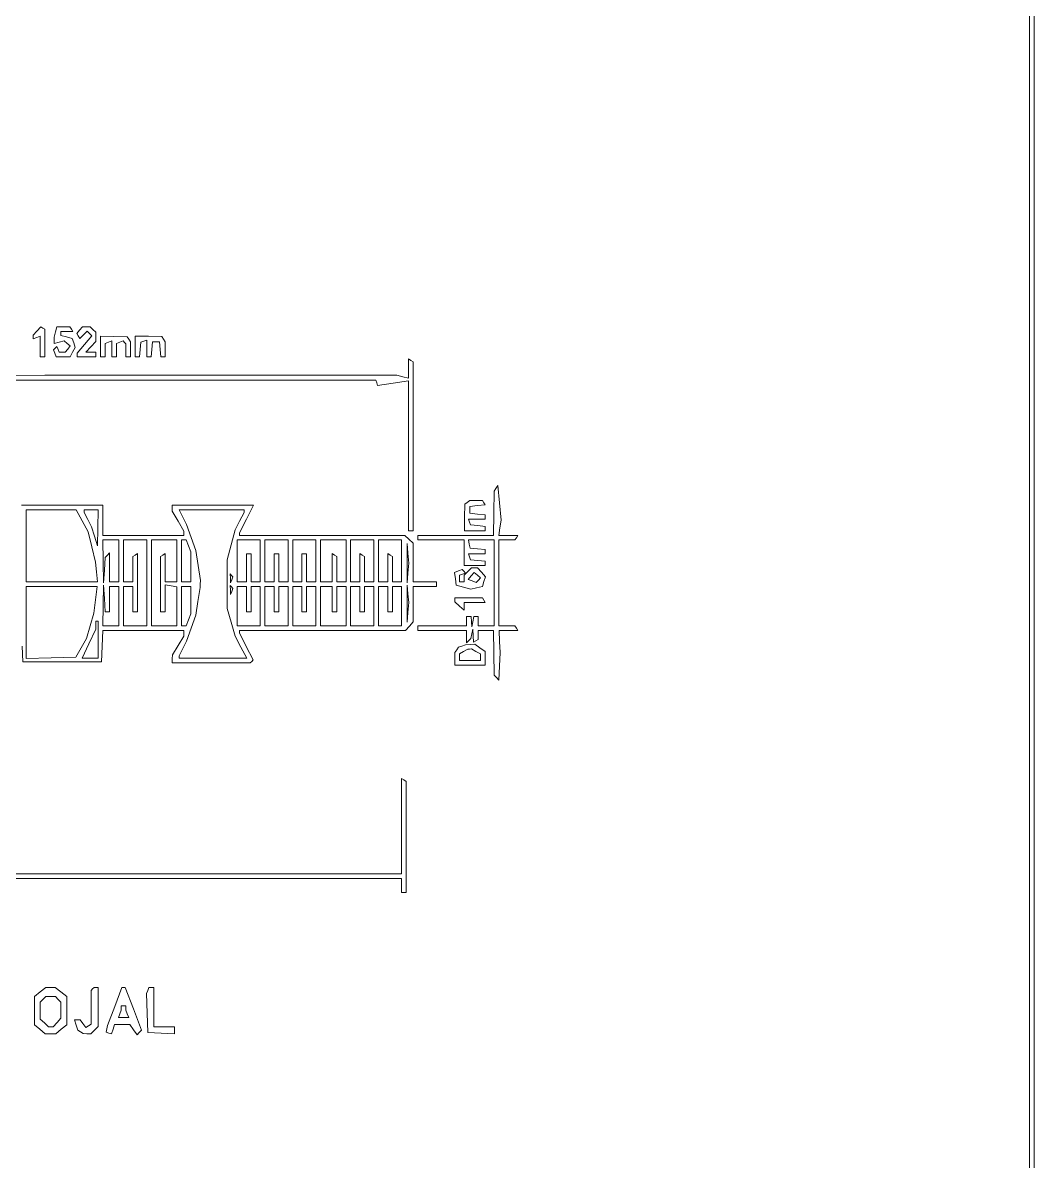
# Paper-space layout 'AN-15-DGE-071' of a CAD drawing. Header units: metres, sheet in millimetres. Extents: x 12 to 192, y 4 to 291.
# Drawn here: x 136.7 to 192.3, y 118.5 to 181 of the extents above; entities that cross this region are included whole.
import ezdxf

# ---------------------------------------------------------------- set-up
doc = ezdxf.new("R2010")
doc.units = ezdxf.units.M
doc.layers.add('DGE_CONTORNOS', color=7, linetype='Continuous', lineweight=0)
doc.layers.add('DGE_DATOS', color=7, linetype='Continuous', lineweight=0)

# ---------------------------------------------------------------- blocks, each defined once
blk = doc.blocks.new('LP_REF_DGE_MT_071')
at = {"layer": 'DGE_CONTORNOS'}
for points in [[(29.13, 147.423), (29.13, 25.244), (110.711, 25.244), (192.292, 25.244), (192.292, 147.423), (192.292, 269.602), (110.711, 269.602), (29.13, 269.602)], [(192.037, 163.777), (192.037, 58.207), (117.329, 58.207), (42.621, 58.207), (42.621, 163.777), (42.621, 269.347), (117.329, 269.347), (192.037, 269.347)], [(137.519, 164.114), (137.311, 163.884), (137.311, 163.785), (137.311, 163.686), (137.502, 163.76), (137.693, 163.833), (137.693, 163.264), (137.693, 162.695), (137.82, 162.695), (137.947, 162.695), (137.947, 163.452), (137.947, 164.208), (137.837, 164.276), (137.727, 164.344)], [(138.536, 164.064), (138.46, 163.777), (138.458, 163.603), (138.456, 163.429), (138.736, 163.503), (139.016, 163.576), (139.183, 163.437), (139.35, 163.298), (139.206, 163.124), (139.061, 162.95), (138.897, 162.95), (138.732, 162.95), (138.675, 163.109), (138.618, 163.268), (138.521, 163.178), (138.425, 163.088), (138.5, 162.892), (138.575, 162.695), (138.957, 162.695), (139.338, 162.695), (139.477, 162.955), (139.616, 163.214), (139.537, 163.464), (139.457, 163.713), (139.148, 163.791), (138.838, 163.868), (138.838, 163.982), (138.838, 164.095), (139.164, 164.095), (139.489, 164.095), (139.411, 164.223), (139.332, 164.35), (138.973, 164.35), (138.613, 164.35)], [(139.861, 164.165), (139.707, 163.979), (139.79, 163.845), (139.872, 163.712), (140.072, 163.912), (140.272, 164.112), (140.399, 163.985), (140.526, 163.859), (140.127, 163.375), (139.729, 162.892), (139.729, 162.794), (139.729, 162.695), (140.238, 162.695), (140.747, 162.695), (140.747, 162.823), (140.747, 162.95), (140.47, 162.95), (140.194, 162.95), (140.47, 163.245), (140.747, 163.539), (140.747, 163.792), (140.747, 164.044), (140.594, 164.197), (140.442, 164.35), (140.228, 164.35), (140.015, 164.35)], [(141.002, 163.264), (141.002, 162.695), (141.129, 162.695), (141.256, 162.695), (141.256, 163.064), (141.256, 163.432), (141.447, 163.505), (141.638, 163.578), (141.638, 163.137), (141.638, 162.695), (141.765, 162.695), (141.892, 162.695), (141.892, 163.064), (141.892, 163.432), (142.071, 163.5), (142.249, 163.569), (142.325, 163.493), (142.402, 163.417), (142.402, 163.056), (142.402, 162.695), (142.529, 162.695), (142.656, 162.695), (142.654, 163.109), (142.652, 163.523), (142.559, 163.661), (142.465, 163.799), (141.733, 163.816), (141.002, 163.833)], [(142.911, 163.263), (142.911, 162.695), (143.03, 162.695), (143.149, 162.695), (143.189, 163.099), (143.229, 163.503), (143.388, 163.555), (143.547, 163.608), (143.547, 163.151), (143.547, 162.695), (143.666, 162.695), (143.785, 162.695), (143.825, 163.109), (143.865, 163.523), (144.056, 163.523), (144.247, 163.523), (144.287, 163.109), (144.327, 162.695), (144.446, 162.695), (144.565, 162.695), (144.563, 163.109), (144.561, 163.523), (144.468, 163.669), (144.374, 163.814), (143.642, 163.823), (142.911, 163.831)], [(162.725, 155.473), (162.623, 155.314), (162.603, 154.105), (162.584, 152.896), (160.511, 152.896), (158.438, 152.896), (158.438, 152.768), (158.438, 152.641), (159.71, 152.641), (160.983, 152.641), (160.983, 151.941), (160.983, 151.241), (161.556, 151.241), (162.129, 151.241), (162.129, 151.36), (162.129, 151.48), (161.725, 151.519), (161.321, 151.559), (161.269, 151.718), (161.216, 151.878), (161.673, 151.878), (162.129, 151.878), (162.129, 151.997), (162.129, 152.116), (161.716, 152.156), (161.303, 152.196), (161.261, 152.418), (161.219, 152.641), (161.928, 152.641), (162.638, 152.641), (162.638, 150.287), (162.638, 147.932), (162.192, 147.932), (161.747, 147.932), (161.747, 148.187), (161.747, 148.441), (161.628, 148.441), (161.51, 148.441), (161.455, 148.155), (161.4, 147.869), (161.382, 148.155), (161.365, 148.441), (161.238, 148.441), (161.11, 148.441), (161.11, 148.187), (161.11, 147.932), (159.774, 147.932), (158.438, 147.932), (158.438, 147.805), (158.438, 147.678), (159.774, 147.678), (161.11, 147.678), (161.11, 147.334), (161.11, 146.99), (161.225, 147.111), (161.34, 147.232), (161.401, 147.487), (161.463, 147.741), (161.477, 147.384), (161.492, 147.026), (161.619, 147.105), (161.747, 147.184), (161.747, 147.431), (161.747, 147.678), (162.172, 147.678), (162.597, 147.678), (162.609, 146.451), (162.622, 145.225), (162.757, 145.089), (162.892, 144.954), (162.921, 145.711), (162.95, 146.469), (162.925, 147.073), (162.9, 147.678), (163.413, 147.678), (163.925, 147.678), (163.847, 147.805), (163.768, 147.932), (163.33, 147.932), (162.892, 147.932), (162.892, 150.287), (162.892, 152.641), (163.33, 152.641), (163.768, 152.641), (163.847, 152.768), (163.925, 152.896), (163.403, 152.896), (162.881, 152.896), (162.949, 153.309), (163.017, 153.723), (162.923, 154.677), (162.828, 155.632)], [(161.155, 154.707), (161.01, 154.614), (161.001, 153.882), (160.993, 153.15), (161.561, 153.15), (162.129, 153.15), (162.129, 153.269), (162.129, 153.389), (161.725, 153.428), (161.321, 153.468), (161.269, 153.627), (161.216, 153.787), (161.673, 153.787), (162.129, 153.787), (162.129, 153.906), (162.129, 154.025), (161.715, 154.065), (161.301, 154.105), (161.301, 154.296), (161.301, 154.487), (161.717, 154.527), (162.133, 154.567), (162.06, 154.686), (161.986, 154.805), (161.644, 154.803), (161.301, 154.801)], [(139.998, 153.691), (140.331, 153.087), (140.533, 152.259), (140.735, 151.432), (140.793, 150.891), (140.85, 150.35), (138.889, 150.35), (136.929, 150.35), (136.929, 152.323), (136.929, 154.296), (138.297, 154.296), (139.665, 154.295)], [(140.862, 153.309), (140.849, 152.323), (140.685, 152.843), (140.521, 153.362), (140.316, 153.759), (140.111, 154.156), (140.111, 154.226), (140.111, 154.296), (140.492, 154.296), (140.874, 154.296)], [(148.892, 154.227), (148.892, 154.158), (148.648, 153.678), (148.403, 153.199), (148.182, 152.379), (147.961, 151.559), (147.961, 150.223), (147.96, 148.887), (148.18, 148.123), (148.401, 147.359), (148.718, 146.755), (149.036, 146.15), (147.182, 146.15), (145.329, 146.15), (145.329, 146.22), (145.329, 146.29), (145.534, 146.686), (145.739, 147.083), (145.99, 147.794), (146.242, 148.505), (146.362, 149.268), (146.482, 150.032), (146.488, 150.223), (146.493, 150.414), (146.367, 151.241), (146.241, 152.068), (145.99, 152.779), (145.739, 153.491), (145.53, 153.893), (145.322, 154.296), (147.107, 154.296), (148.892, 154.296)], [(142.02, 151.496), (142.02, 150.35), (141.765, 150.35), (141.511, 150.35), (141.511, 151.139), (141.511, 151.928), (141.391, 151.808), (141.271, 151.687), (141.223, 150.987), (141.176, 150.287), (141.152, 151.464), (141.129, 152.641), (141.574, 152.641), (142.02, 152.641)], [(143.547, 150.287), (143.547, 147.932), (142.911, 147.932), (142.274, 147.932), (142.274, 149.014), (142.274, 150.096), (142.529, 150.096), (142.783, 150.096), (142.783, 149.396), (142.783, 148.696), (142.911, 148.696), (143.038, 148.696), (143.038, 150.294), (143.038, 151.893), (142.911, 151.814), (142.783, 151.735), (142.783, 151.043), (142.783, 150.35), (142.529, 150.35), (142.274, 150.35), (142.274, 151.496), (142.274, 152.641), (142.911, 152.641), (143.547, 152.641)], [(145.202, 151.496), (145.202, 150.35), (144.883, 150.35), (144.565, 150.35), (144.565, 151.121), (144.565, 151.893), (144.438, 151.814), (144.311, 151.735), (144.311, 150.215), (144.311, 148.696), (144.438, 148.696), (144.565, 148.696), (144.565, 149.442), (144.565, 150.188), (144.883, 150.127), (145.202, 150.066), (145.202, 148.999), (145.202, 147.932), (144.502, 147.932), (143.802, 147.932), (143.802, 150.287), (143.802, 152.641), (144.502, 152.641), (145.202, 152.641)], [(145.841, 152.315), (145.965, 151.988), (145.965, 151.169), (145.965, 150.35), (145.711, 150.35), (145.456, 150.35), (145.456, 151.496), (145.456, 152.641), (145.586, 152.641), (145.717, 152.641)], [(149.783, 151.496), (149.783, 150.35), (149.529, 150.35), (149.274, 150.35), (149.274, 151.114), (149.274, 151.878), (149.147, 151.878), (149.02, 151.878), (149.02, 151.114), (149.02, 150.35), (148.765, 150.35), (148.511, 150.35), (148.511, 151.496), (148.511, 152.641), (149.147, 152.641), (149.783, 152.641)], [(151.311, 151.496), (151.311, 150.35), (151.056, 150.35), (150.801, 150.35), (150.801, 151.114), (150.801, 151.878), (150.674, 151.878), (150.547, 151.878), (150.547, 151.114), (150.547, 150.35), (150.292, 150.35), (150.038, 150.35), (150.038, 151.496), (150.038, 152.641), (150.674, 152.641), (151.311, 152.641)], [(152.838, 151.496), (152.838, 150.35), (152.583, 150.35), (152.329, 150.35), (152.329, 151.114), (152.329, 151.878), (152.201, 151.878), (152.074, 151.878), (152.074, 151.114), (152.074, 150.35), (151.82, 150.35), (151.565, 150.35), (151.565, 151.496), (151.565, 152.641), (152.201, 152.641), (152.838, 152.641)], [(154.492, 151.496), (154.492, 150.35), (154.238, 150.35), (153.983, 150.35), (153.983, 151.043), (153.983, 151.735), (153.856, 151.814), (153.729, 151.893), (153.729, 151.121), (153.729, 150.35), (153.411, 150.35), (153.092, 150.35), (153.092, 151.496), (153.092, 152.641), (153.792, 152.641), (154.492, 152.641)], [(156.02, 151.496), (156.02, 150.35), (155.765, 150.35), (155.51, 150.35), (155.51, 151.043), (155.51, 151.735), (155.383, 151.814), (155.256, 151.893), (155.256, 151.121), (155.256, 150.35), (155.001, 150.35), (154.747, 150.35), (154.747, 151.496), (154.747, 152.641), (155.383, 152.641), (156.02, 152.641)], [(157.547, 151.496), (157.547, 150.35), (157.292, 150.35), (157.038, 150.35), (157.038, 151.043), (157.038, 151.735), (156.91, 151.814), (156.783, 151.893), (156.783, 151.121), (156.783, 150.35), (156.529, 150.35), (156.274, 150.35), (156.274, 151.496), (156.274, 152.641), (156.91, 152.641), (157.547, 152.641)], [(157.895, 150.828), (157.846, 150.287), (157.846, 151.368), (157.846, 152.45), (157.895, 151.909), (157.943, 151.368)], [(148.216, 150.454), (148.149, 150.287), (148.139, 150.531), (148.129, 150.775), (148.206, 150.698), (148.283, 150.621)], [(161.183, 150.914), (160.983, 150.714), (160.983, 150.532), (160.983, 150.35), (160.856, 150.35), (160.729, 150.35), (160.729, 150.531), (160.729, 150.711), (160.888, 150.768), (161.047, 150.825), (160.957, 150.921), (160.867, 151.018), (160.662, 150.939), (160.457, 150.861), (160.497, 150.514), (160.538, 150.167), (160.943, 150.052), (161.348, 149.937), (161.666, 150.016), (161.984, 150.096), (162.068, 150.36), (162.152, 150.623), (161.929, 150.868), (161.707, 151.114), (161.545, 151.114), (161.383, 151.114)], [(161.761, 150.441), (161.637, 150.316), (161.423, 150.399), (161.209, 150.481), (161.368, 150.672), (161.526, 150.862), (161.705, 150.714), (161.885, 150.565)], [(140.739, 149.364), (140.65, 148.632), (140.442, 147.932), (140.234, 147.232), (139.946, 146.723), (139.658, 146.214), (138.293, 146.178), (136.929, 146.142), (136.929, 148.119), (136.929, 150.096), (138.878, 150.096), (140.828, 150.096)], [(141.39, 148.696), (141.511, 148.696), (141.511, 149.396), (141.511, 150.096), (141.765, 150.096), (142.02, 150.096), (142.02, 149.014), (142.02, 147.932), (141.574, 147.932), (141.129, 147.932), (141.153, 149.046), (141.177, 150.159), (141.223, 149.428), (141.269, 148.696)], [(145.965, 149.34), (145.965, 148.585), (145.841, 148.259), (145.717, 147.932), (145.586, 147.932), (145.456, 147.932), (145.456, 149.014), (145.456, 150.096), (145.711, 150.096), (145.965, 150.096)], [(148.216, 149.817), (148.149, 149.65), (148.139, 149.894), (148.129, 150.138), (148.206, 150.061), (148.283, 149.984)], [(149.02, 149.396), (149.02, 148.696), (149.147, 148.696), (149.274, 148.696), (149.274, 149.396), (149.274, 150.096), (149.529, 150.096), (149.783, 150.096), (149.783, 149.014), (149.783, 147.932), (149.147, 147.932), (148.511, 147.932), (148.511, 149.014), (148.511, 150.096), (148.765, 150.096), (149.02, 150.096)], [(150.547, 149.396), (150.547, 148.696), (150.674, 148.696), (150.801, 148.696), (150.801, 149.396), (150.801, 150.096), (151.056, 150.096), (151.311, 150.096), (151.311, 149.014), (151.311, 147.932), (150.674, 147.932), (150.038, 147.932), (150.038, 149.014), (150.038, 150.096), (150.292, 150.096), (150.547, 150.096)], [(152.074, 149.396), (152.074, 148.696), (152.201, 148.696), (152.329, 148.696), (152.329, 149.396), (152.329, 150.096), (152.583, 150.096), (152.838, 150.096), (152.838, 149.014), (152.838, 147.932), (152.201, 147.932), (151.565, 147.932), (151.565, 149.014), (151.565, 150.096), (151.82, 150.096), (152.074, 150.096)], [(153.729, 149.396), (153.729, 148.696), (153.856, 148.696), (153.983, 148.696), (153.983, 149.396), (153.983, 150.096), (154.238, 150.096), (154.492, 150.096), (154.492, 149.014), (154.492, 147.932), (153.792, 147.932), (153.092, 147.932), (153.092, 149.014), (153.092, 150.096), (153.411, 150.096), (153.729, 150.096)], [(155.256, 149.396), (155.256, 148.696), (155.383, 148.696), (155.51, 148.696), (155.51, 149.396), (155.51, 150.096), (155.765, 150.096), (156.02, 150.096), (156.02, 149.014), (156.02, 147.932), (155.383, 147.932), (154.747, 147.932), (154.747, 149.014), (154.747, 150.096), (155.001, 150.096), (155.256, 150.096)], [(156.783, 149.396), (156.783, 148.696), (156.91, 148.696), (157.038, 148.696), (157.038, 149.396), (157.038, 150.096), (157.292, 150.096), (157.547, 150.096), (157.547, 149.014), (157.547, 147.932), (156.91, 147.932), (156.274, 147.932), (156.274, 149.014), (156.274, 150.096), (156.529, 150.096), (156.783, 150.096)], [(157.895, 148.667), (157.846, 148.123), (157.845, 149.141), (157.844, 150.159), (157.894, 149.685), (157.944, 149.212)], [(160.474, 149.352), (160.474, 149.244), (160.729, 149.014), (160.983, 148.784), (160.983, 148.994), (160.983, 149.205), (161.563, 149.205), (162.144, 149.205), (162.065, 149.332), (161.986, 149.459), (161.23, 149.459), (160.474, 149.459)], [(140.874, 147.169), (140.874, 146.15), (140.434, 146.15), (139.994, 146.15), (140.371, 146.946), (140.747, 147.741), (140.747, 147.964), (140.747, 148.187), (140.811, 148.187), (140.874, 148.187)], [(160.856, 146.821), (160.665, 146.749), (160.571, 146.609), (160.478, 146.469), (160.476, 146.119), (160.474, 145.769), (161.301, 145.769), (162.129, 145.769), (162.129, 146.143), (162.129, 146.518), (161.846, 146.716), (161.563, 146.914), (161.305, 146.904), (161.047, 146.894)], [(161.628, 146.528), (161.874, 146.396), (161.874, 146.21), (161.874, 146.023), (161.301, 146.023), (160.729, 146.023), (160.729, 146.208), (160.729, 146.392), (160.951, 146.522), (161.174, 146.652), (161.278, 146.656), (161.382, 146.659)], [(137.693, 127.828), (137.374, 127.584), (137.374, 126.801), (137.374, 126.019), (137.675, 125.776), (137.975, 125.533), (138.265, 125.533), (138.555, 125.533), (138.856, 125.776), (139.156, 126.019), (139.156, 126.801), (139.156, 127.584), (138.838, 127.828), (138.52, 128.072), (138.265, 128.072), (138.011, 128.072)], [(138.685, 127.416), (138.838, 127.264), (138.838, 126.822), (138.838, 126.38), (138.627, 126.147), (138.417, 125.915), (138.287, 125.915), (138.158, 125.915), (137.925, 126.125), (137.693, 126.336), (137.693, 126.8), (137.693, 127.264), (137.845, 127.416), (137.998, 127.569), (138.265, 127.569), (138.533, 127.569)], [(140.577, 127.993), (140.492, 127.908), (140.492, 126.983), (140.492, 126.057), (140.346, 125.966), (140.199, 125.876), (140.046, 126.086), (139.892, 126.296), (139.738, 126.296), (139.584, 126.296), (139.674, 126.01), (139.763, 125.724), (139.905, 125.63), (140.047, 125.537), (140.261, 125.535), (140.474, 125.533), (140.674, 125.733), (140.874, 125.933), (140.874, 127.005), (140.874, 128.078), (140.768, 128.078), (140.662, 128.078)], [(141.789, 127.028), (141.397, 125.978), (141.358, 125.803), (141.32, 125.628), (141.468, 125.573), (141.616, 125.519), (141.699, 125.78), (141.782, 126.042), (142.204, 126.042), (142.625, 126.042), (142.819, 125.755), (143.014, 125.469), (143.139, 125.596), (143.264, 125.724), (142.816, 126.901), (142.368, 128.078), (142.274, 128.078), (142.181, 128.078)], [(143.601, 127.908), (143.536, 127.739), (143.573, 126.667), (143.611, 125.596), (144.342, 125.558), (145.074, 125.52), (145.074, 125.717), (145.074, 125.915), (144.502, 125.915), (143.929, 125.915), (143.929, 126.996), (143.929, 128.078), (143.798, 128.078), (143.666, 128.078)], [(142.402, 126.943), (142.402, 126.826), (142.479, 126.625), (142.556, 126.424), (142.274, 126.424), (141.993, 126.424), (142.07, 126.625), (142.147, 126.826), (142.147, 126.943), (142.147, 127.06), (142.274, 127.06), (142.402, 127.06)]]:
    blk.add_lwpolyline(points, close=True, dxfattribs=at)
for points in [[(130.82, 134.057), (157.547, 134.057), (157.547, 133.676), (157.547, 133.296), (157.674, 133.296), (157.801, 133.296), (157.801, 136.343), (157.801, 139.39), (157.674, 139.469), (157.547, 139.547), (157.547, 136.933), (157.547, 134.318), (130.82, 134.318)], [(136.7, 146.819), (136.738, 145.959), (138.902, 145.959), (141.065, 145.959), (141.103, 146.819), (141.14, 147.678), (143.362, 147.678), (145.583, 147.678), (145.583, 147.519), (145.582, 147.359), (145.268, 146.85), (144.955, 146.341), (144.951, 146.119), (144.947, 145.896), (147.089, 145.896), (149.232, 145.896), (149.311, 145.975), (149.39, 146.054), (149.014, 146.798), (148.638, 147.543), (148.638, 147.61), (148.638, 147.678), (153.2, 147.678), (157.762, 147.678), (157.973, 147.91), (158.183, 148.143), (158.183, 149.119), (158.183, 150.096), (158.82, 150.096), (159.456, 150.096), (159.456, 150.223), (159.456, 150.35), (158.82, 150.35), (158.183, 150.35), (158.183, 151.412), (158.183, 152.474), (157.95, 152.685), (157.718, 152.896), (153.178, 152.896), (148.638, 152.896), (148.638, 152.963), (148.638, 153.03), (149.021, 153.79), (149.405, 154.55), (147.176, 154.55), (144.947, 154.55), (144.949, 154.391), (144.95, 154.232), (145.267, 153.678), (145.583, 153.124), (145.583, 153.01), (145.583, 152.896), (143.356, 152.896), (141.129, 152.896), (141.129, 153.723), (141.129, 154.55), (138.902, 154.55), (136.674, 154.55)], [(119.896, 161.423), (138.011, 161.423), (156.126, 161.423), (156.176, 161.271), (156.227, 161.119), (157.078, 161.246), (157.929, 161.373), (157.929, 157.262), (157.929, 153.15), (158.056, 153.15), (158.183, 153.15), (158.183, 157.788), (158.183, 162.426), (158.056, 162.505), (157.929, 162.583), (157.929, 162.053), (157.929, 161.522), (157.607, 161.603), (157.285, 161.684), (137.959, 161.683), (118.633, 161.681)]]:
    blk.add_lwpolyline(points, dxfattribs=at)

psp = doc.layouts.new('AN-15-DGE-071')

# ---------------------------------------------------------------- block references
at = {"layer": 'DGE_DATOS'}
psp.add_blockref('LP_REF_DGE_MT_071', (0, 0), dxfattribs=at)

doc.saveas('drawing.dxf')
